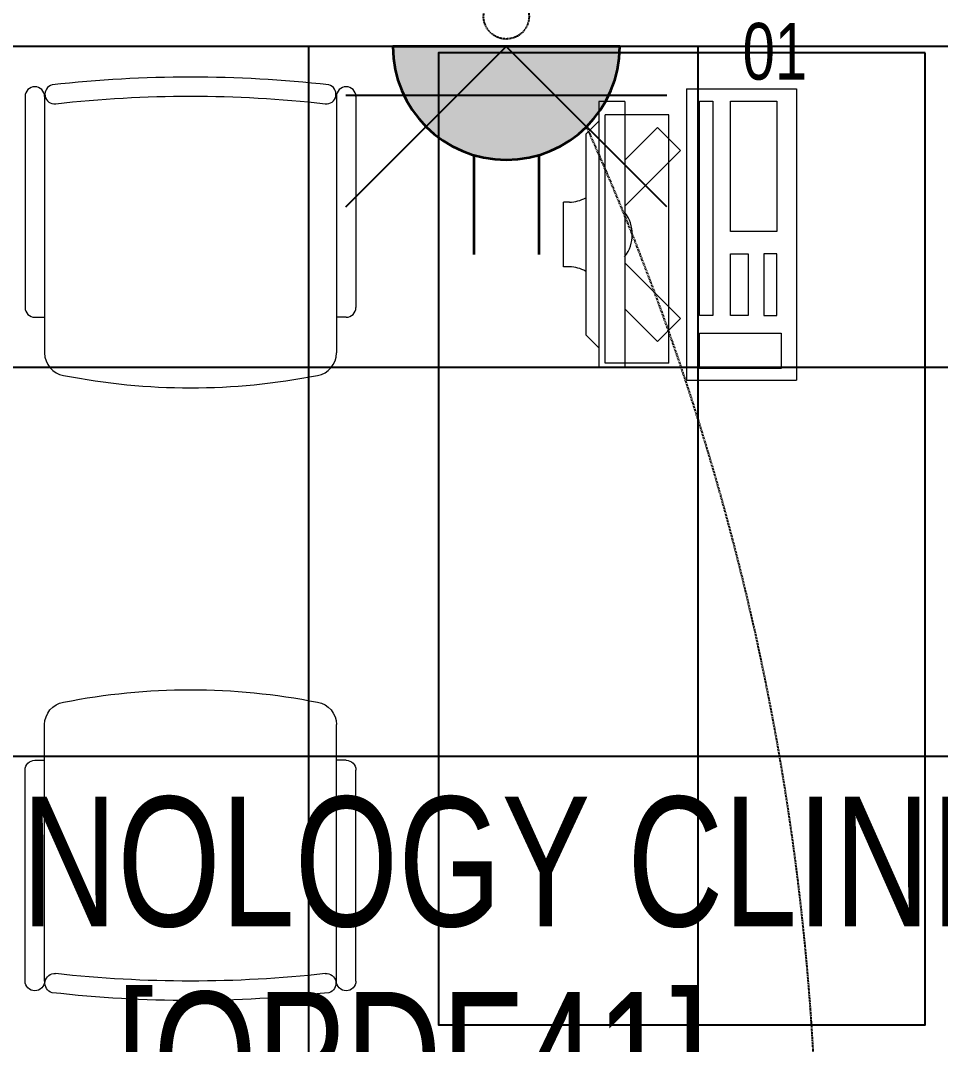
# Model space of a CAD drawing. Extents: x -178977 to 231842, y -29287 to 19916.
# Drawn here: x 46831 to 48250, y 3895 to 5475 of the extents above; entities that cross this region are included whole.
import ezdxf
from ezdxf.enums import TextEntityAlignment as Align

# ---------------------------------------------------------------- set-up
doc = ezdxf.new("R2010")
doc.units = 0
doc.header["$LTSCALE"] = 0.25
doc.linetypes.add('DASHDOT', pattern=[25.4, 12.7, -6.35, 0, -6.35])
doc.linetypes.add('HIDDEN', pattern=[9.525, 6.35, -3.175])
for name, color, linetype, lineweight in [('01-First Floor-FUR$0$72_EGR_BASE_TEXT', 252, 'Continuous', 5), ('01-First Floor-FUR$0$72_EGR_EQP_TAG', 142, 'Continuous', 5), ('01-First Floor-FUR$0$LOADING', 253, 'Continuous', 5), ('01-First Floor-FUR$0$Walls', 251, 'Continuous', 5), ('E-LITE-CLNG-CNDT', 6, 'DASHDOT', 35), ('E-LITE-EXIT-NUMB', 6, 'Continuous', 25), ('E-POWR-FLOR-CNDT', 6, 'HIDDEN', 25), ('E-POWR-WALL @ 100', 4, 'Continuous', 35)]:
    doc.layers.add(name, color=color, linetype=linetype, lineweight=lineweight)
doc.layers.add('01-First Floor-FUR$0$FALSE CEILING', color=251, linetype='Continuous')
doc.layers.add('01-First Floor-FUR$0$TME-NON MEDICAL FURNITURE', color=242, linetype='Continuous')
doc.styles.add('01-First Floor-FUR$0$X3G_ENTITY_257CFD', font='swisscl.ttf', dxfattribs={"height": 200})
doc.styles.add('01-First Floor-FUR$0$X3G_ENTITY_9EC9', font='swisscl.ttf', dxfattribs={"height": 0.2})
doc.styles.add('01-First Floor-FUR$0$X3G_ENTITY_9F38', font='swisscl.ttf', dxfattribs={"height": 0.2})
doc.styles.add('DC_SIMPLEX', font='SIMPLEX.shx', dxfattribs={"width": 0.7})

# ---------------------------------------------------------------- blocks, each defined once
blk = doc.blocks.new('01-First Floor-FUR$0$GF21016-P')
at = {"layer": '01-First Floor-FUR$0$LOADING', "extrusion": (-1.24384e-09, -1.20261e-09, -1)}
for p, q in [((0.0128, 0.0179), (0.0128, 0.4136)), ((0.4628, 0.0179), (0.4628, 0.4136)), ((-0.0022, 0.3585), (0.0128, 0.3585)), ((0.4778, 0.3585), (0.4628, 0.3585)), ((-0.0172, 0.0179), (-0.0172, 0.3435)), ((0.4928, 0.0179), (0.4928, 0.3435)), ((0.4778, 0.0029), (0.4778, 0.0029))]:
    blk.add_line(p, q, dxfattribs=at)
for centre, radius, start, end in [((-0.2378, -0.5362), 1.0036, 78.7568, 101.2432), ((-0.0478, 0.4136), 0.035, 0, 80.6557), ((-0.4278, 0.4136), 0.035, 99.3443, 180), ((0.0022, 0.3435), 0.015, 0, 90), ((-0.4778, 0.3435), 0.015, 90, 180), ((0.0022, 0.0179), 0.015, 270, 0), ((0.0022, 0.0179), 0.015, 180, 270), ((-0.0284, 0.0145), 0.015, 284.3864, 95.5209), ((-0.2378, 1.8928), 1.8749, 263.6341, 276.3659), ((-0.4471, 0.0145), 0.015, 84.4791, 255.6136), ((-0.4778, 0.0179), 0.015, 270, 0), ((-0.4778, 0.0179), 0.015, 180, 270), ((-0.2378, 1.8734), 1.8855, 263.5119, 276.4881)]:
    blk.add_arc(centre, radius, start, end, dxfattribs=at)
blk = doc.blocks.new('01-First Floor-FUR$0$ITCWLS1-P')
at = {"layer": '01-First Floor-FUR$0$LOADING'}
for p, q in [((-0.17, 0.45), (-0.17, 0)), ((-0.17, 0.45), (0, 0.45)), ((0, 0.45), (0, 0)), ((-0.2651, 0.43, 0), (-0.3051, 0.43, 0)), ((-0.3051, 0.43, 0), (-0.3051, 0.02, 0)), ((-0.2651, 0.43, 0), (-0.2651, 0.02, 0)), ((-0.1496, 0.4305), (-0.1291, 0.4305)), ((-0.1291, 0.4305), (-0.1291, 0.4089)), ((-0.3251, 0.38, 0), (-0.3051, 0.4, 0)), ((-0.197, 0.4094), (-0.295, 0.4094)), ((-0.295, 0.0264), (-0.295, 0.4094)), ((-0.197, 0.0264), (-0.197, 0.4094)), ((-0.3251, 0.38, 0), (-0.3251, 0.07, 0)), ((-0.3503, 0.275), (-0.3596, 0.275)), ((-0.3596, 0.175), (-0.3596, 0.275)), ((-0.3503, 0.175), (-0.3596, 0.175)), ((-0.3251, 0.07, 0), (-0.3051, 0.05, 0)), ((-0.3051, 0.02, 0), (-0.2651, 0.02, 0)), ((-0.197, 0.0264), (-0.295, 0.0264)), ((-0.17, 0), (0, 0))]:
    blk.add_line(p, q, dxfattribs=at)
at = {"layer": '01-First Floor-FUR$0$LOADING', "extrusion": (2.48281e-10, 3.18408e-10, -1)}
for p, q in [((-0.2651, 0.3395), (-0.2144, 0.3902)), ((-0.1791, 0.3548), (-0.2144, 0.3902)), ((-0.2651, 0.2688), (-0.1791, 0.3548))]:
    blk.add_line(p, q, dxfattribs=at)
at = {"layer": '01-First Floor-FUR$0$LOADING', "extrusion": (2.48281e-10, -3.18408e-10, -1)}
for p, q in [((-0.2651, 0.1812), (-0.1791, 0.0952)), ((-0.2651, 0.1105), (-0.2144, 0.0598)), ((-0.1791, 0.0952), (-0.2144, 0.0598))]:
    blk.add_line(p, q, dxfattribs=at)
at = {"layer": '01-First Floor-FUR$0$LOADING'}
for points in [[(-0.1291, 0.4089), (-0.1291, 0.1), (-0.1496, 0.1), (-0.1496, 0.4305)], [(-0.1496, 0.1), (-0.1496, 0.1), (-0.1496, 0.1), (-0.1496, 0.1), (-0.1496, 0.1), (-0.1496, 0.1), (-0.1496, 0.1), (-0.1496, 0.1), (-0.1496, 0.1)], [(-0.1496, 0.1), (-0.1496, 0.1), (-0.1496, 0.1), (-0.1496, 0.1), (-0.1496, 0.1), (-0.1496, 0.1), (-0.1496, 0.1), (-0.1496, 0.1), (-0.1496, 0.1), (-0.1496, 0.1), (-0.1496, 0.1), (-0.1496, 0.1), (-0.1496, 0.1), (-0.1496, 0.1), (-0.1496, 0.1), (-0.1496, 0.1), (-0.1496, 0.1), (-0.1496, 0.1)], [(-0.1496, 0.1), (-0.1496, 0.1), (-0.1496, 0.1), (-0.1496, 0.1), (-0.1496, 0.1), (-0.1496, 0.1), (-0.1496, 0.1), (-0.1496, 0.1), (-0.1496, 0.1), (-0.1496, 0.1)], [(-0.1496, 0.1), (-0.1496, 0.1), (-0.1496, 0.1), (-0.1496, 0.1), (-0.1496, 0.1), (-0.1496, 0.1), (-0.1496, 0.1)], [(-0.1496, 0.1), (-0.1496, 0.1), (-0.1496, 0.1), (-0.1496, 0.1), (-0.1496, 0.1), (-0.1496, 0.1), (-0.1496, 0.1), (-0.1496, 0.1), (-0.1496, 0.1), (-0.1496, 0.1)], [(-0.1496, 0.1), (-0.1496, 0.1), (-0.1496, 0.1), (-0.1496, 0.1), (-0.1496, 0.1), (-0.1496, 0.1), (-0.1496, 0.1), (-0.1496, 0.1), (-0.1496, 0.1), (-0.1496, 0.1), (-0.1496, 0.1), (-0.1496, 0.1), (-0.1496, 0.1), (-0.1496, 0.1), (-0.1496, 0.1)], [(-0.1496, 0.1), (-0.1496, 0.1), (-0.1496, 0.1), (-0.1496, 0.1), (-0.1496, 0.1), (-0.1496, 0.1), (-0.1496, 0.1), (-0.1496, 0.1), (-0.1496, 0.1), (-0.1496, 0.1)], [(-0.1496, 0.1), (-0.1496, 0.1), (-0.1496, 0.1), (-0.1496, 0.1), (-0.1496, 0.1), (-0.1496, 0.1), (-0.1496, 0.1), (-0.1496, 0.1), (-0.1496, 0.1), (-0.1496, 0.1)], [(-0.1496, 0.1), (-0.1496, 0.1), (-0.1496, 0.1), (-0.1496, 0.1), (-0.1496, 0.1), (-0.1496, 0.1), (-0.1496, 0.1), (-0.1496, 0.1), (-0.1496, 0.1), (-0.1496, 0.1), (-0.1496, 0.1), (-0.1496, 0.1), (-0.1496, 0.1), (-0.1496, 0.1), (-0.1496, 0.1), (-0.1496, 0.1), (-0.1496, 0.1), (-0.1496, 0.1), (-0.1496, 0.1), (-0.1496, 0.1), (-0.1496, 0.1), (-0.1496, 0.1), (-0.1496, 0.1), (-0.1496, 0.1), (-0.1496, 0.1), (-0.1496, 0.1), (-0.1496, 0.1), (-0.1496, 0.1), (-0.1496, 0.1), (-0.1496, 0.1), (-0.1496, 0.1), (-0.1496, 0.1), (-0.1496, 0.1), (-0.1496, 0.1), (-0.1496, 0.1), (-0.1496, 0.1), (-0.1496, 0.1), (-0.1496, 0.1), (-0.1496, 0.1), (-0.1496, 0.1), (-0.1496, 0.1), (-0.1496, 0.1), (-0.1496, 0.1), (-0.1496, 0.1), (-0.1496, 0.1), (-0.1496, 0.1), (-0.1496, 0.1), (-0.1496, 0.1), (-0.1496, 0.1), (-0.1496, 0.1), (-0.1496, 0.1), (-0.1496, 0.1), (-0.1496, 0.1), (-0.1496, 0.1)], [(-0.1496, 0.1), (-0.1496, 0.1), (-0.1496, 0.1), (-0.1496, 0.1), (-0.1496, 0.1), (-0.1496, 0.1), (-0.1496, 0.1), (-0.1496, 0.1), (-0.1496, 0.1), (-0.1496, 0.1), (-0.1496, 0.1), (-0.1496, 0.1), (-0.1496, 0.1), (-0.1496, 0.1), (-0.1496, 0.1), (-0.1496, 0.1), (-0.1496, 0.1), (-0.1496, 0.1), (-0.1496, 0.1), (-0.1496, 0.1), (-0.1496, 0.1), (-0.1496, 0.1), (-0.1496, 0.1), (-0.1496, 0.1), (-0.1496, 0.1), (-0.1496, 0.1), (-0.1496, 0.1), (-0.1496, 0.1), (-0.1496, 0.1), (-0.1496, 0.1), (-0.1496, 0.1), (-0.1496, 0.1), (-0.1496, 0.1), (-0.1496, 0.1), (-0.1496, 0.1), (-0.1496, 0.1), (-0.1496, 0.1), (-0.1496, 0.1), (-0.1496, 0.1), (-0.1496, 0.1), (-0.1496, 0.1), (-0.1496, 0.1), (-0.1496, 0.1), (-0.1496, 0.1), (-0.1496, 0.1), (-0.1496, 0.1), (-0.1496, 0.1), (-0.1496, 0.1), (-0.1496, 0.1), (-0.1496, 0.1), (-0.1496, 0.1), (-0.1496, 0.1), (-0.1496, 0.1), (-0.1496, 0.1), (-0.1496, 0.1), (-0.1496, 0.1), (-0.1496, 0.1), (-0.1496, 0.1), (-0.1496, 0.1), (-0.1496, 0.1), (-0.1496, 0.1), (-0.1496, 0.1), (-0.1496, 0.1), (-0.1496, 0.1), (-0.1496, 0.1), (-0.1496, 0.1), (-0.1496, 0.1), (-0.1496, 0.1), (-0.1496, 0.1), (-0.1496, 0.1), (-0.1496, 0.1), (-0.1496, 0.1), (-0.1496, 0.1), (-0.1496, 0.1), (-0.1496, 0.1), (-0.1496, 0.1), (-0.1496, 0.1), (-0.1496, 0.1), (-0.1496, 0.1), (-0.1496, 0.1), (-0.1496, 0.1), (-0.1496, 0.1), (-0.1496, 0.1), (-0.1496, 0.1), (-0.1496, 0.1), (-0.1496, 0.1), (-0.1496, 0.1), (-0.1496, 0.1), (-0.1496, 0.1)], [(-0.1496, 0.1), (-0.1496, 0.1), (-0.1496, 0.1), (-0.1496, 0.1), (-0.1496, 0.1), (-0.1496, 0.1), (-0.1496, 0.1), (-0.1496, 0.1), (-0.1496, 0.1), (-0.1496, 0.1), (-0.1496, 0.1), (-0.1496, 0.1)], [(-0.1496, 0.1), (-0.1496, 0.1), (-0.1496, 0.1), (-0.1496, 0.1), (-0.1496, 0.1), (-0.1496, 0.1), (-0.1496, 0.1)], [(-0.1496, 0.1), (-0.1496, 0.1), (-0.1496, 0.1), (-0.1496, 0.1), (-0.1496, 0.1), (-0.1496, 0.1), (-0.1496, 0.1), (-0.1496, 0.1), (-0.1496, 0.1), (-0.1496, 0.1), (-0.1496, 0.1), (-0.1496, 0.1), (-0.1496, 0.1), (-0.1496, 0.1), (-0.1496, 0.1), (-0.1496, 0.1), (-0.1496, 0.1)], [(-0.1496, 0.1), (-0.1496, 0.1), (-0.1496, 0.1), (-0.1496, 0.1), (-0.1496, 0.1), (-0.1496, 0.1), (-0.1496, 0.1), (-0.1496, 0.1), (-0.1496, 0.1), (-0.1496, 0.1), (-0.1496, 0.1), (-0.1496, 0.1), (-0.1496, 0.1), (-0.1496, 0.1), (-0.1496, 0.1), (-0.1496, 0.1), (-0.1496, 0.1), (-0.1496, 0.1), (-0.1496, 0.1), (-0.1496, 0.1), (-0.1496, 0.1), (-0.1496, 0.1), (-0.1496, 0.1), (-0.1496, 0.1), (-0.1496, 0.1), (-0.1496, 0.1), (-0.1496, 0.1), (-0.1496, 0.1), (-0.1496, 0.1), (-0.1496, 0.1), (-0.1496, 0.1), (-0.1496, 0.1), (-0.1496, 0.1), (-0.1496, 0.1), (-0.1496, 0.1), (-0.1496, 0.1), (-0.1496, 0.1), (-0.1496, 0.1), (-0.1496, 0.1), (-0.1496, 0.1), (-0.1496, 0.1), (-0.1496, 0.1), (-0.1496, 0.1), (-0.1496, 0.1), (-0.1496, 0.1), (-0.1496, 0.1), (-0.1496, 0.1), (-0.1496, 0.1), (-0.1496, 0.1), (-0.1496, 0.1), (-0.1496, 0.1), (-0.1496, 0.1), (-0.1496, 0.1), (-0.1496, 0.1), (-0.1496, 0.1), (-0.1496, 0.1), (-0.1496, 0.1), (-0.1496, 0.1), (-0.1496, 0.1), (-0.1496, 0.1), (-0.1496, 0.1), (-0.1496, 0.1), (-0.1496, 0.1), (-0.1496, 0.1), (-0.1496, 0.1), (-0.1496, 0.1), (-0.1496, 0.1), (-0.1496, 0.1), (-0.1496, 0.1), (-0.1496, 0.1), (-0.1496, 0.1), (-0.1496, 0.1), (-0.1496, 0.1), (-0.1496, 0.1), (-0.1496, 0.1), (-0.1496, 0.1), (-0.1496, 0.1), (-0.1496, 0.1), (-0.1496, 0.1), (-0.1496, 0.1), (-0.1496, 0.1), (-0.1496, 0.1), (-0.1496, 0.1), (-0.1496, 0.1), (-0.1496, 0.1), (-0.1496, 0.1), (-0.1496, 0.1), (-0.1496, 0.1), (-0.1496, 0.1), (-0.1496, 0.1), (-0.1496, 0.1), (-0.1496, 0.1), (-0.1496, 0.1), (-0.1496, 0.1), (-0.1496, 0.1), (-0.1496, 0.1), (-0.1496, 0.1), (-0.1496, 0.1), (-0.1496, 0.1), (-0.1496, 0.1), (-0.1496, 0.1), (-0.1496, 0.1), (-0.1496, 0.1), (-0.1496, 0.1), (-0.1496, 0.1), (-0.1496, 0.1), (-0.1496, 0.1), (-0.1496, 0.1), (-0.1496, 0.1), (-0.1496, 0.1), (-0.1496, 0.1)], [(-0.1496, 0.1), (-0.1496, 0.1), (-0.1496, 0.1), (-0.1496, 0.1), (-0.1496, 0.1), (-0.1496, 0.1), (-0.1496, 0.1), (-0.1496, 0.1)]]:
    blk.add_lwpolyline(points, dxfattribs=at)
for points in [[(-0.1019, 0.4305), (-0.0304, 0.4305), (-0.0304, 0.2294), (-0.1019, 0.2294)], [(-0.1019, 0.1954), (-0.0747, 0.1954), (-0.0747, 0.1), (-0.1019, 0.1)], [(-0.0304, 0.1954), (-0.0508, 0.1954), (-0.0508, 0.1), (-0.0304, 0.1)], [(-0.1496, 0.1), (-0.1496, 0.1), (-0.1496, 0.1), (-0.1496, 0.1), (-0.1496, 0.1), (-0.1496, 0.1), (-0.1496, 0.1), (-0.1496, 0.1), (-0.1496, 0.1), (-0.1496, 0.1), (-0.1496, 0.1), (-0.1496, 0.1), (-0.1496, 0.1), (-0.1496, 0.1), (-0.1496, 0.1), (-0.1496, 0.1), (-0.1496, 0.1), (-0.1496, 0.1), (-0.1496, 0.1), (-0.1496, 0.1), (-0.1496, 0.1), (-0.1496, 0.1), (-0.1496, 0.1), (-0.1496, 0.1), (-0.1496, 0.1), (-0.1496, 0.1), (-0.1496, 0.1), (-0.1496, 0.1), (-0.1496, 0.1), (-0.1496, 0.1), (-0.1496, 0.1), (-0.1496, 0.1), (-0.1496, 0.1), (-0.1496, 0.1), (-0.1496, 0.1), (-0.1496, 0.1), (-0.1496, 0.1), (-0.1496, 0.1), (-0.1496, 0.1), (-0.1496, 0.1), (-0.1496, 0.1), (-0.1496, 0.1), (-0.1496, 0.1), (-0.1496, 0.1), (-0.1496, 0.1), (-0.1496, 0.1), (-0.1496, 0.1), (-0.1496, 0.1), (-0.1496, 0.1), (-0.1496, 0.1), (-0.1496, 0.1), (-0.1496, 0.1), (-0.1496, 0.1), (-0.1496, 0.1), (-0.1496, 0.1), (-0.1496, 0.1), (-0.1496, 0.1), (-0.1496, 0.1), (-0.1496, 0.1), (-0.1496, 0.1), (-0.1496, 0.1), (-0.1496, 0.1), (-0.1496, 0.1), (-0.1496, 0.1), (-0.1496, 0.1), (-0.1496, 0.1), (-0.1496, 0.1), (-0.1496, 0.1), (-0.1496, 0.1), (-0.1496, 0.1), (-0.1496, 0.1), (-0.1496, 0.1), (-0.1496, 0.1), (-0.1496, 0.1), (-0.1496, 0.1), (-0.1496, 0.1), (-0.1496, 0.1), (-0.1496, 0.1), (-0.1496, 0.1), (-0.1496, 0.1), (-0.1496, 0.1), (-0.1496, 0.1), (-0.1496, 0.1), (-0.1496, 0.1), (-0.1496, 0.1), (-0.1496, 0.1), (-0.1496, 0.1), (-0.1496, 0.1), (-0.1496, 0.1), (-0.1496, 0.1), (-0.1496, 0.1), (-0.1496, 0.1), (-0.1496, 0.1), (-0.1496, 0.1), (-0.1496, 0.1), (-0.1496, 0.1), (-0.1496, 0.1), (-0.1496, 0.1), (-0.1496, 0.1), (-0.1496, 0.1), (-0.1496, 0.1), (-0.1496, 0.1), (-0.1496, 0.1), (-0.1496, 0.1), (-0.1496, 0.1), (-0.1496, 0.1), (-0.1496, 0.1), (-0.1496, 0.1), (-0.1496, 0.1), (-0.1496, 0.1), (-0.1496, 0.1), (-0.1496, 0.1), (-0.1496, 0.1), (-0.1496, 0.1), (-0.1496, 0.1), (-0.1496, 0.1), (-0.1496, 0.1), (-0.1496, 0.1), (-0.1496, 0.1), (-0.1496, 0.1), (-0.1496, 0.1), (-0.1496, 0.1), (-0.1496, 0.1), (-0.1496, 0.1), (-0.1496, 0.1), (-0.1496, 0.1), (-0.1496, 0.1), (-0.1496, 0.1), (-0.1496, 0.1), (-0.1496, 0.1), (-0.1496, 0.1), (-0.1496, 0.1), (-0.1496, 0.1), (-0.1496, 0.1), (-0.1496, 0.1), (-0.1496, 0.1), (-0.1496, 0.1), (-0.1496, 0.1), (-0.1496, 0.1), (-0.1496, 0.1), (-0.1496, 0.1), (-0.1496, 0.1), (-0.1496, 0.1), (-0.1496, 0.1), (-0.1496, 0.1), (-0.1496, 0.1), (-0.1496, 0.1), (-0.1496, 0.1), (-0.1496, 0.1), (-0.1496, 0.1), (-0.1496, 0.1), (-0.1496, 0.1), (-0.1496, 0.1), (-0.1496, 0.1), (-0.1496, 0.1), (-0.1496, 0.1), (-0.1496, 0.1), (-0.1496, 0.1), (-0.1496, 0.1), (-0.1496, 0.1), (-0.1496, 0.1), (-0.1496, 0.1), (-0.1496, 0.1), (-0.1496, 0.1), (-0.1496, 0.1), (-0.1496, 0.1), (-0.1496, 0.1), (-0.1496, 0.1), (-0.1496, 0.1), (-0.1496, 0.1), (-0.1496, 0.1), (-0.1496, 0.1), (-0.1496, 0.1), (-0.1496, 0.1), (-0.1496, 0.1), (-0.1496, 0.1), (-0.1496, 0.1), (-0.1496, 0.1), (-0.1496, 0.1), (-0.1496, 0.1), (-0.1496, 0.1), (-0.1496, 0.1), (-0.1496, 0.1), (-0.1496, 0.1), (-0.1496, 0.1), (-0.1496, 0.1), (-0.1496, 0.1), (-0.1496, 0.1), (-0.1496, 0.1), (-0.1496, 0.1), (-0.1496, 0.1), (-0.1496, 0.1), (-0.1496, 0.1), (-0.1496, 0.1), (-0.1496, 0.1), (-0.1496, 0.1), (-0.1496, 0.1), (-0.1496, 0.1), (-0.1496, 0.1), (-0.1496, 0.1), (-0.1496, 0.1), (-0.1496, 0.1), (-0.1496, 0.1), (-0.1496, 0.1), (-0.1496, 0.1), (-0.1496, 0.1), (-0.1496, 0.1), (-0.1496, 0.1), (-0.1496, 0.1), (-0.1496, 0.1), (-0.1496, 0.1), (-0.1496, 0.1), (-0.1496, 0.1), (-0.1496, 0.1), (-0.1496, 0.1), (-0.1496, 0.1), (-0.1496, 0.1), (-0.1496, 0.1), (-0.1496, 0.1), (-0.1496, 0.1), (-0.1496, 0.1), (-0.1496, 0.1), (-0.1496, 0.1), (-0.1496, 0.1), (-0.1496, 0.1), (-0.1496, 0.1), (-0.1496, 0.1), (-0.1496, 0.1), (-0.1496, 0.1), (-0.1496, 0.1), (-0.1496, 0.1), (-0.1496, 0.1), (-0.1496, 0.1), (-0.1496, 0.1), (-0.1496, 0.1), (-0.1496, 0.1), (-0.1496, 0.1), (-0.1496, 0.1), (-0.1496, 0.1), (-0.1496, 0.1), (-0.1496, 0.1), (-0.1496, 0.1), (-0.1496, 0.1), (-0.1496, 0.1), (-0.1496, 0.1), (-0.1496, 0.1), (-0.1496, 0.1), (-0.1496, 0.1), (-0.1496, 0.1), (-0.1496, 0.1), (-0.1496, 0.1), (-0.1496, 0.1), (-0.1496, 0.1), (-0.1496, 0.1), (-0.1496, 0.1), (-0.1496, 0.1), (-0.1496, 0.1), (-0.1496, 0.1), (-0.1496, 0.1), (-0.1496, 0.1), (-0.1496, 0.1), (-0.1496, 0.1), (-0.1496, 0.1), (-0.1496, 0.1), (-0.1496, 0.1), (-0.1496, 0.1), (-0.1496, 0.1), (-0.1496, 0.1), (-0.1496, 0.1), (-0.1496, 0.1), (-0.1496, 0.1), (-0.1496, 0.1), (-0.1496, 0.1), (-0.1496, 0.1), (-0.1496, 0.1), (-0.1496, 0.1), (-0.1496, 0.1)], [(-0.1496, 0.1), (-0.1496, 0.1), (-0.1496, 0.1), (-0.1496, 0.1), (-0.1496, 0.1), (-0.1496, 0.1), (-0.1496, 0.1), (-0.1496, 0.1), (-0.1496, 0.1), (-0.1496, 0.1), (-0.1496, 0.1), (-0.1496, 0.1), (-0.1496, 0.1), (-0.1496, 0.1), (-0.1496, 0.1), (-0.1496, 0.1), (-0.1496, 0.1), (-0.1496, 0.1), (-0.1496, 0.1), (-0.1496, 0.1), (-0.1496, 0.1), (-0.1496, 0.1), (-0.1496, 0.1), (-0.1496, 0.1), (-0.1496, 0.1), (-0.1496, 0.1), (-0.1496, 0.1), (-0.1496, 0.1), (-0.1496, 0.1), (-0.1496, 0.1), (-0.1496, 0.1), (-0.1496, 0.1), (-0.1496, 0.1), (-0.1496, 0.1), (-0.1496, 0.1), (-0.1496, 0.1), (-0.1496, 0.1), (-0.1496, 0.1), (-0.1496, 0.1), (-0.1496, 0.1), (-0.1496, 0.1), (-0.1496, 0.1), (-0.1496, 0.1), (-0.1496, 0.1), (-0.1496, 0.1), (-0.1496, 0.1), (-0.1496, 0.1), (-0.1496, 0.1), (-0.1496, 0.1), (-0.1496, 0.1), (-0.1496, 0.1), (-0.1496, 0.1), (-0.1496, 0.1), (-0.1496, 0.1), (-0.1496, 0.1), (-0.1496, 0.1), (-0.1496, 0.1), (-0.1496, 0.1), (-0.1496, 0.1), (-0.1496, 0.1), (-0.1496, 0.1), (-0.1496, 0.1), (-0.1496, 0.1), (-0.1496, 0.1), (-0.1496, 0.1), (-0.1496, 0.1), (-0.1496, 0.1), (-0.1496, 0.1), (-0.1496, 0.1), (-0.1496, 0.1), (-0.1496, 0.1), (-0.1496, 0.1), (-0.1496, 0.1), (-0.1496, 0.1), (-0.1496, 0.1), (-0.1496, 0.1), (-0.1496, 0.1), (-0.1496, 0.1), (-0.1496, 0.1), (-0.1496, 0.1), (-0.1496, 0.1), (-0.1496, 0.1), (-0.1496, 0.1), (-0.1496, 0.1), (-0.1496, 0.1), (-0.1496, 0.1), (-0.1496, 0.1), (-0.1496, 0.1), (-0.1496, 0.1), (-0.1496, 0.1), (-0.1496, 0.1), (-0.1496, 0.1), (-0.1496, 0.1), (-0.1496, 0.1), (-0.1496, 0.1), (-0.1496, 0.1), (-0.1496, 0.1), (-0.1496, 0.1), (-0.1496, 0.1), (-0.1496, 0.1), (-0.1496, 0.1), (-0.1496, 0.1), (-0.1496, 0.1), (-0.1496, 0.1), (-0.1496, 0.1), (-0.1496, 0.1), (-0.1496, 0.1), (-0.1496, 0.1), (-0.1496, 0.1), (-0.1496, 0.1), (-0.1496, 0.1), (-0.1496, 0.1), (-0.1496, 0.1), (-0.1496, 0.1), (-0.1496, 0.1), (-0.1496, 0.1), (-0.1496, 0.1), (-0.1496, 0.1), (-0.1496, 0.1), (-0.1496, 0.1), (-0.1496, 0.1), (-0.1496, 0.1), (-0.1496, 0.1), (-0.1496, 0.1), (-0.1496, 0.1), (-0.1496, 0.1), (-0.1496, 0.1), (-0.1496, 0.1), (-0.1496, 0.1), (-0.1496, 0.1), (-0.1496, 0.1), (-0.1496, 0.1), (-0.1496, 0.1), (-0.1496, 0.1), (-0.1496, 0.1), (-0.1496, 0.1), (-0.1496, 0.1), (-0.1496, 0.1), (-0.1496, 0.1), (-0.1496, 0.1), (-0.1496, 0.1), (-0.1496, 0.1), (-0.1496, 0.1), (-0.1496, 0.1), (-0.1496, 0.1), (-0.1496, 0.1), (-0.1496, 0.1), (-0.1496, 0.1), (-0.1496, 0.1), (-0.1496, 0.1), (-0.1496, 0.1), (-0.1496, 0.1), (-0.1496, 0.1), (-0.1496, 0.1), (-0.1496, 0.1), (-0.1496, 0.1), (-0.1496, 0.1), (-0.1496, 0.1), (-0.1496, 0.1), (-0.1496, 0.1), (-0.1496, 0.1), (-0.1496, 0.1), (-0.1496, 0.1), (-0.1496, 0.1), (-0.1496, 0.1), (-0.1496, 0.1), (-0.1496, 0.1), (-0.1496, 0.1), (-0.1496, 0.1), (-0.1496, 0.1), (-0.1496, 0.1), (-0.1496, 0.1), (-0.1496, 0.1), (-0.1496, 0.1), (-0.1496, 0.1), (-0.1496, 0.1), (-0.1496, 0.1), (-0.1496, 0.1), (-0.1496, 0.1), (-0.1496, 0.1), (-0.1496, 0.1), (-0.1496, 0.1), (-0.1496, 0.1), (-0.1496, 0.1), (-0.1496, 0.1), (-0.1496, 0.1), (-0.1496, 0.1), (-0.1496, 0.1), (-0.1496, 0.1), (-0.1496, 0.1), (-0.1496, 0.1), (-0.1496, 0.1), (-0.1496, 0.1), (-0.1496, 0.1), (-0.1496, 0.1), (-0.1496, 0.1), (-0.1496, 0.1), (-0.1496, 0.1), (-0.1496, 0.1), (-0.1496, 0.1), (-0.1496, 0.1), (-0.1496, 0.1), (-0.1496, 0.1), (-0.1496, 0.1), (-0.1496, 0.1), (-0.1496, 0.1), (-0.1496, 0.1), (-0.1496, 0.1), (-0.1496, 0.1), (-0.1496, 0.1), (-0.1496, 0.1), (-0.1496, 0.1), (-0.1496, 0.1), (-0.1496, 0.1)], [(-0.1496, 0.1), (-0.1496, 0.1), (-0.1496, 0.1), (-0.1496, 0.1), (-0.1496, 0.1), (-0.1496, 0.1), (-0.1496, 0.1), (-0.1496, 0.1), (-0.1496, 0.1), (-0.1496, 0.1), (-0.1496, 0.1), (-0.1496, 0.1), (-0.1496, 0.1), (-0.1496, 0.1), (-0.1496, 0.1), (-0.1496, 0.1), (-0.1496, 0.1), (-0.1496, 0.1), (-0.1496, 0.1), (-0.1496, 0.1), (-0.1496, 0.1), (-0.1496, 0.1), (-0.1496, 0.1), (-0.1496, 0.1), (-0.1496, 0.1), (-0.1496, 0.1), (-0.1496, 0.1), (-0.1496, 0.1), (-0.1496, 0.1), (-0.1496, 0.1), (-0.1496, 0.1), (-0.1496, 0.1), (-0.1496, 0.1), (-0.1496, 0.1), (-0.1496, 0.1), (-0.1496, 0.1), (-0.1496, 0.1), (-0.1496, 0.1), (-0.1496, 0.1), (-0.1496, 0.1), (-0.1496, 0.1), (-0.1496, 0.1), (-0.1496, 0.1), (-0.1496, 0.1), (-0.1496, 0.1), (-0.1496, 0.1), (-0.1496, 0.1), (-0.1496, 0.1), (-0.1496, 0.1), (-0.1496, 0.1), (-0.1496, 0.1), (-0.1496, 0.1), (-0.1496, 0.1), (-0.1496, 0.1), (-0.1496, 0.1), (-0.1496, 0.1), (-0.1496, 0.1), (-0.1496, 0.1), (-0.1496, 0.1), (-0.1496, 0.1), (-0.1496, 0.1), (-0.1496, 0.1), (-0.1496, 0.1), (-0.1496, 0.1), (-0.1496, 0.1), (-0.1496, 0.1), (-0.1496, 0.1), (-0.1496, 0.1), (-0.1496, 0.1), (-0.1496, 0.1), (-0.1496, 0.1), (-0.1496, 0.1), (-0.1496, 0.1), (-0.1496, 0.1), (-0.1496, 0.1), (-0.1496, 0.1), (-0.1496, 0.1), (-0.1496, 0.1), (-0.1496, 0.1), (-0.1496, 0.1), (-0.1496, 0.1), (-0.1496, 0.1), (-0.1496, 0.1), (-0.1496, 0.1), (-0.1496, 0.1), (-0.1496, 0.1), (-0.1496, 0.1), (-0.1496, 0.1), (-0.1496, 0.1), (-0.1496, 0.1), (-0.1496, 0.1), (-0.1496, 0.1), (-0.1496, 0.1), (-0.1496, 0.1), (-0.1496, 0.1), (-0.1496, 0.1), (-0.1496, 0.1), (-0.1496, 0.1), (-0.1496, 0.1), (-0.1496, 0.1), (-0.1496, 0.1), (-0.1496, 0.1), (-0.1496, 0.1), (-0.1496, 0.1), (-0.1496, 0.1), (-0.1496, 0.1), (-0.1496, 0.1), (-0.1496, 0.1), (-0.1496, 0.1), (-0.1496, 0.1), (-0.1496, 0.1), (-0.1496, 0.1), (-0.1496, 0.1), (-0.1496, 0.1), (-0.1496, 0.1), (-0.1496, 0.1), (-0.1496, 0.1), (-0.1496, 0.1), (-0.1496, 0.1), (-0.1496, 0.1), (-0.1496, 0.1), (-0.1496, 0.1), (-0.1496, 0.1), (-0.1496, 0.1), (-0.1496, 0.1), (-0.1496, 0.1), (-0.1496, 0.1), (-0.1496, 0.1), (-0.1496, 0.1), (-0.1496, 0.1), (-0.1496, 0.1), (-0.1496, 0.1), (-0.1496, 0.1), (-0.1496, 0.1), (-0.1496, 0.1), (-0.1496, 0.1), (-0.1496, 0.1), (-0.1496, 0.1), (-0.1496, 0.1), (-0.1496, 0.1), (-0.1496, 0.1), (-0.1496, 0.1), (-0.1496, 0.1), (-0.1496, 0.1), (-0.1496, 0.1), (-0.1496, 0.1), (-0.1496, 0.1), (-0.1496, 0.1), (-0.1496, 0.1), (-0.1496, 0.1), (-0.1496, 0.1), (-0.1496, 0.1), (-0.1496, 0.1), (-0.1496, 0.1), (-0.1496, 0.1), (-0.1496, 0.1), (-0.1496, 0.1), (-0.1496, 0.1), (-0.1496, 0.1), (-0.1496, 0.1), (-0.1496, 0.1), (-0.1496, 0.1), (-0.1496, 0.1), (-0.1496, 0.1), (-0.1496, 0.1), (-0.1496, 0.1), (-0.1496, 0.1), (-0.1496, 0.1), (-0.1496, 0.1), (-0.1496, 0.1), (-0.1496, 0.1), (-0.1496, 0.1), (-0.1496, 0.1), (-0.1496, 0.1), (-0.1496, 0.1), (-0.1496, 0.1), (-0.1496, 0.1), (-0.1496, 0.1), (-0.1496, 0.1), (-0.1496, 0.1), (-0.1496, 0.1), (-0.1496, 0.1), (-0.1496, 0.1), (-0.1496, 0.1), (-0.1496, 0.1), (-0.1496, 0.1), (-0.1496, 0.1), (-0.1496, 0.1), (-0.1496, 0.1), (-0.1496, 0.1), (-0.1496, 0.1), (-0.1496, 0.1), (-0.1496, 0.1), (-0.1496, 0.1), (-0.1496, 0.1), (-0.1496, 0.1), (-0.1496, 0.1), (-0.1496, 0.1), (-0.1496, 0.1), (-0.1496, 0.1), (-0.1496, 0.1), (-0.1496, 0.1), (-0.1496, 0.1), (-0.1496, 0.1), (-0.1496, 0.1), (-0.1496, 0.1), (-0.1496, 0.1), (-0.1496, 0.1), (-0.1496, 0.1), (-0.1496, 0.1), (-0.1496, 0.1), (-0.1496, 0.1), (-0.1496, 0.1), (-0.1496, 0.1), (-0.1496, 0.1), (-0.1496, 0.1), (-0.1496, 0.1), (-0.1496, 0.1), (-0.1496, 0.1)], [(-0.1496, 0.0727), (-0.0236, 0.0727), (-0.0236, 0.0182), (-0.1496, 0.0182)]]:
    blk.add_lwpolyline(points, close=True, dxfattribs=at)
for centre, radius, start, end in [((-0.3503, 0.325), 0.05, 270, 300.3093), ((-0.3089, 0.225), 0.0556, 321.9431, 38.0569), ((-0.3503, 0.125), 0.05, 59.6907, 90)]:
    blk.add_arc(centre, radius, start, end, dxfattribs=at)
blk = doc.blocks.new('01-First Floor-FUR$0$HF10037B-P')
at = {"layer": '01-First Floor-FUR$0$LOADING'}
for p, q in [((0.2459, 0.134), (0.1859, 0.134)), ((0.1859, 0.134), (0.1859, 0.109)), ((0.2459, 0.134), (0.2459, 0.109)), ((0.2459, 0.109), (0.1859, 0.109)), ((0, 0), (-0.0142, -0.0583)), ((0, 0), (0.0243, -0.0059)), ((0.0243, -0.0059), (0.01, -0.0642)), ((0.4071, -0.0094), (0.431, -0.0018)), ((0.4071, -0.0094), (0.4255, -0.0665)), ((0.431, -0.0018), (0.4493, -0.0589)), ((0.4069, -0.0417), (0.4165, -0.0387)), ((-0.0142, -0.0583), (0.01, -0.0642)), ((0.4255, -0.0665), (0.4493, -0.0589)), ((0.0524, -0.2725), (0.0674, -0.2525)), ((0.0674, -0.2525), (0.1154, -0.2885)), ((0.3125, -0.2897), (0.362, -0.2558)), ((0.3267, -0.268), (0.3323, -0.2763)), ((0.3761, -0.2764), (0.362, -0.2558)), ((0.0524, -0.2725), (0.1004, -0.3085)), ((0.3266, -0.3103), (0.3761, -0.2764)), ((0.1004, -0.3085), (0.1154, -0.2885)), ((0.3266, -0.3103), (0.3125, -0.2897))]:
    blk.add_line(p, q, dxfattribs=at)
for radius in [0.21, 0.1775]:
    blk.add_circle((0.2161, -0.1014), radius, dxfattribs=at)
for centre, radius, start, end in [((0.2159, 0.0465), 0.0925, 71.0754, 108.9246), ((0.2159, 0.1965), 0.0925, 251.0754, 288.9246), ((0.0779, -0.0499), 0.0925, 147.3419, 185.1912), ((-0.0678, -0.0143), 0.0925, 327.3419, 5.1912), ((0.4996, -0.0113), 0.0925, 178.8412, 216.6904), ((0.3568, -0.057), 0.0925, 358.8412, 36.6904), ((0.2161, -0.1014), 0.2, 303.6037, 17.3657), ((0.0389, -0.3404), 0.0925, 34.1875, 72.0368), ((0.3867, -0.3449), 0.0925, 105.5121, 143.3614), ((0.1289, -0.2205), 0.0925, 214.1875, 252.0368), ((0.3019, -0.2212), 0.0925, 285.5121, 323.3614)]:
    blk.add_arc(centre, radius, start, end, dxfattribs=at)
blk = doc.blocks.new('01-First Floor-FUR')
at = {"layer": '01-First Floor-FUR$0$FALSE CEILING', "linetype": 'Continuous'}
for p, q in [((47276, 2540), (47276, 5435)), ((47876, 2540), (47876, 5435)), ((45476, 4940), (48976, 4940)), ((45476, 4340), (48976, 4340))]:
    blk.add_line(p, q, dxfattribs=at)
at = {"layer": '01-First Floor-FUR$0$FALSE CEILING'}
blk.add_lwpolyline([(45476, 2540), (48976, 2540), (48976, 5435), (45476, 5435)], close=True, dxfattribs=at)
at = {"layer": '01-First Floor-FUR$0$FALSE CEILING', "elevation": -0.1}
blk.add_lwpolyline([(48226, 5425.4), (47476, 5425.4), (47476, 3925.4), (48226, 3925.4)], close=True, dxfattribs=at)
at = {"layer": '01-First Floor-FUR$0$LOADING', "elevation": -0.1}
blk.add_lwpolyline([(48226, 5425.4), (47476, 5425.4), (47476, 3925.4), (48226, 3925.4)], close=True, dxfattribs=at)
at = {"layer": '01-First Floor-FUR$0$Walls'}
blk.add_line((45476, 5435), (48976, 5435), dxfattribs=at)
at = {"layer": '01-First Floor-FUR$0$LOADING', "extrusion": (8.01373e-06, 1.93993e-16, 1), "xscale": 1000.00000000001, "yscale": 1000.00000000001, "zscale": 1000.00000000001}
blk.add_blockref('01-First Floor-FUR$0$ITCWLS1-P', (48027.9, 4919.9, 0.3), dxfattribs=at)
at = {"layer": '01-First Floor-FUR$0$LOADING', "extrusion": (-1.16581e-09, 2.75759e-10, -1), "xscale": -999.9999999999997, "yscale": 999.9999999999997, "zscale": 999.9999999999997, "rotation": 244.2186874640738}
blk.add_blockref('01-First Floor-FUR$0$HF10037B-P', (-47853.9, 3408.9, 0.1), dxfattribs=at)
at = {"layer": '01-First Floor-FUR$0$TME-NON MEDICAL FURNITURE', "color": 1, "extrusion": (2.67576e-11, -2.24019e-05, 1), "xscale": -1000.000000000004, "yscale": 1000.000000000004, "zscale": -1000.000000000004, "rotation": 180.0000251123528}
blk.add_blockref('01-First Floor-FUR$0$GF21016-P', (46855.6, 5375.7, -0.2), dxfattribs=at)
at = {"layer": '01-First Floor-FUR$0$TME-NON MEDICAL FURNITURE', "color": 1, "extrusion": (2.67576e-11, 2.24019e-05, 1), "xscale": 1000.000000000004, "yscale": 1000.000000000004, "zscale": -1000.000000000002, "rotation": 359.9999748876472}
blk.add_blockref('01-First Floor-FUR$0$GF21016-P', (46855.6, 3975.1, 0), dxfattribs=at)
at = {"layer": '01-First Floor-FUR$0$72_EGR_BASE_TEXT', "char_height": 200, "attachment_point": 2}
for s, insert, style in [('ENDOCRINOLOGY CLINIC  (3)', (47345.3, 4277.5, 0), '01-First Floor-FUR$0$X3G_ENTITY_9EC9'), ('[OPDF41]', (47434.8, 3976.4), '01-First Floor-FUR$0$X3G_ENTITY_9F38')]:
    blk.add_mtext(s, dxfattribs=dict(at, insert=insert, style=style))
at = {"layer": '01-First Floor-FUR$0$72_EGR_EQP_TAG', "insert": (47994.4, 5471.3, -0.1), "char_height": 87.47, "attachment_point": 2, "style": '01-First Floor-FUR$0$X3G_ENTITY_257CFD'}
blk.add_mtext('01', dxfattribs=at)
blk = doc.blocks.new('*U71')
h = blk.add_hatch(color=253)
edge = h.paths.add_edge_path()
edge.add_line((-1.75, 0), (1.75, 0))
edge.add_arc((0, 0), 1.75, 180, 360, ccw=False)
for p, q in [((-0.5, -1.677), (-0.5, -3.211)), ((0.5, -1.677), (0.5, -3.211))]:
    blk.add_line(p, q)
blk.add_lwpolyline([(-1.75, 0, 1), (1.75, 0)], format="xyb", close=True)
at = {"layer": 'Defpoints'}
for p, q in [((-2.475, -2.475), (0, 0)), ((2.475, -2.475), (0, 0)), ((2.475, -0.758), (-2.475, -0.758))]:
    blk.add_line(p, q, dxfattribs=at)
at = {"layer": 'E-LITE-EXIT-NUMB', "style": 'DC_SIMPLEX', "width": 0.7, "flags": 8}
blk.add_attdef('TYPE', text='', height=2, rotation=360, dxfattribs=at).set_placement((-2.682, 5.238), align=Align.RIGHT)
blk.add_attdef('CIRCUIT', (2.682, 5.238), '', height=2, rotation=360, dxfattribs=at)

msp = doc.modelspace()

# ---------------------------------------------------------------- linework, layer by layer
at = {"layer": 'E-POWR-FLOR-CNDT'}
msp.add_lwpolyline([(47704, 5311.3, -0.170368), (47934.4, 2663.7, -3.238409)], format="xyb", dxfattribs=at)
msp.add_circle((47580.3, 5481.5), 35, dxfattribs=at)

# ---------------------------------------------------------------- block references
at = {"layer": 'E-LITE-CLNG-CNDT'}
msp.add_blockref('01-First Floor-FUR', (0, 0), dxfattribs=at)
at = {"layer": 'E-POWR-WALL @ 100', "xscale": 100, "yscale": 100, "zscale": 100}
msp.add_blockref('*U71', (47580.3, 5435), dxfattribs=at)

doc.saveas('drawing.dxf')
